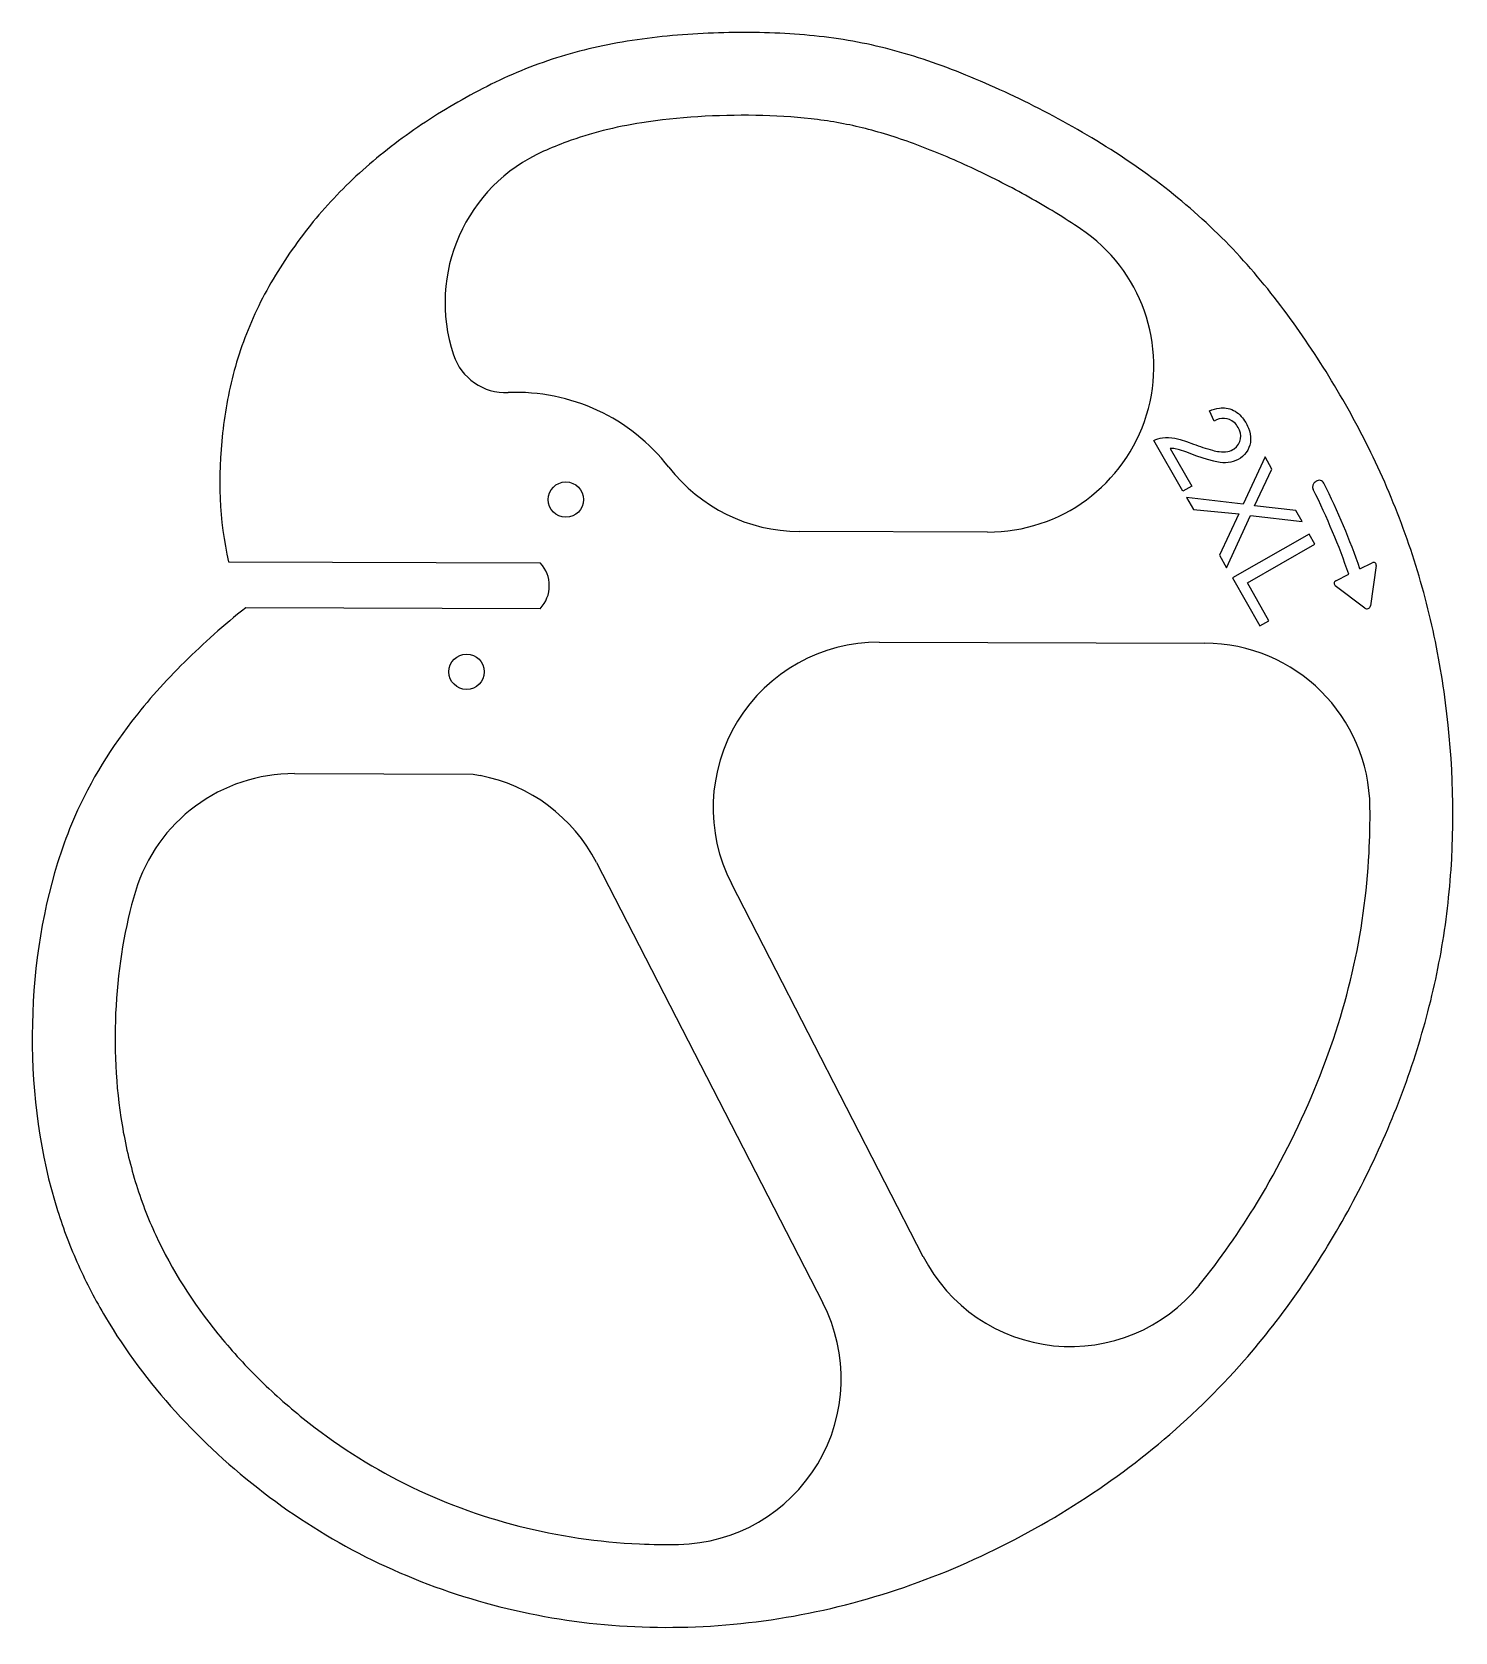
# Model space of a CAD drawing. Header units: millimetres. Extents: x -299 to -42, y -961 to -671.
import ezdxf

# ---------------------------------------------------------------- set-up
doc = ezdxf.new("R2010")
doc.units = ezdxf.units.MM
doc.header["$MEASUREMENT"] = 0

msp = doc.modelspace()

# ---------------------------------------------------------------- linework, layer by layer
for p, q in [((-67.02, -752.47), (-66.88, -752.37)), ((-126.35, -761.57), (-160.46, -761.46)), ((-263.82, -766.97), (-207.38, -767.16)), ((-58.94, -768.22), (-56.71, -767.12)), ((-55.97, -767.65), (-57.03, -774.93)), ((-63.31, -770.39), (-60.96, -769.22)), ((-58.07, -775.35), (-63.4, -771.28)), ((-207.41, -775.46), (-260.72, -775.28)), ((-145.98, -781.5), (-87.01, -781.7)), ((-251.87, -805.31), (-219.51, -805.42)), ((-197.19, -821.43), (-156.19, -901.16)), ((-138.01, -892.78), (-172.75, -825.22))]:
    msp.add_line(p, q)
msp.add_lwpolyline([(-86.15, -739.65, -0.072873), (-84.39, -739.11, -0.068322), (-83.16, -739.11, -0.163829), (-80.67, -740.37, -0.054664), (-79.81, -741.44, -0.047043), (-79.12, -742.74, -0.10809), (-78.73, -744.85, -0.237851), (-80.58, -748.17, -0.190201), (-84.25, -748.97, -0.028688), (-85.42, -748.76), (-86.55, -748.45), (-88.49, -747.81), (-90.46, -747.05), (-91.61, -746.66), (-92.62, -746.45), (-93.27, -746.44), (-89.36, -753.25), (-91, -754.19), (-96.26, -745.02, -0.115786), (-94.71, -744.5, -0.075685), (-92.47, -744.6), (-91.5, -744.83), (-90.37, -745.17), (-89.09, -745.63, 0.028932), (-85.61, -746.77, 0.030452), (-84.4, -747, 0.072912), (-82.87, -746.97, 0.106236), (-81.68, -746.48, 0.404996), (-80.99, -742.63, 0.078734), (-81.7, -741.72, 0.344499), (-85.33, -741.51)], format="xyb", close=True)
for points in [[(-74.87, -750.17), (-76.12, -747.98), (-80.06, -756.52), (-90.37, -755.3), (-89.1, -757.51), (-80.85, -758.28), (-84.38, -765.75), (-83.08, -768.03), (-78.75, -758.57), (-69.41, -759.69), (-70.55, -757.69), (-78.05, -756.82)], [(-67.07, -763.77), (-68.12, -761.94), (-82.01, -769.89), (-77.04, -778.57), (-75.4, -777.63), (-79.32, -770.79)]]:
    msp.add_lwpolyline(points, close=True)
at = {"linetype": 'ByBlock'}
for centre in [(-202.74, -755.7), (-220.72, -786.88)]:
    msp.add_circle(centre, 3.2, dxfattribs=at)
for centre, radius, start, end in [((-194.61, -720.05), 30, 113.9431, 198.3026), ((-126.25, -731.57), 30, -90.1856, 56.0806), ((-213.6, -726.33), 10, 198.3026, 272.3843), ((-211.73, -771.29), 35, 37.7942, 92.3843), ((-160.37, -731.46), 30, 217.7942, 269.8144), ((-66.4, -753.37), 1.1, 124.495, 206.473), ((-66.33, -753.17), 0.971, 26.5376, 124.4956), ((-211.73, -771.29), 6, -43.9478, 43.5766), ((-56.48, -767.58), 0.517, -8.3214, 116.3526), ((-63.08, -770.86), 0.53, 116.3526, 232.6475), ((-57.68, -774.84), 0.648, 232.6475, 351.6786), ((-146.07, -811.5), 30, 89.8144, 207.2139), ((-87.11, -811.7), 30, 0.562, 89.8144), ((-251.96, -835.31), 30, 89.8144, 163.2028), ((-211.73, -771.29), 35, 257.1613, 259.234), ((-223.87, -835.15), 30, 27.2139, 79.234), ((-111.33, -879.06), 30, 207.2139, 321.007), ((-182.87, -914.88), 30, -88.9884, 27.2139)]:
    msp.add_arc(centre, radius, start, end)
for centre, major_axis, ratio, start_param, end_param in [((-163.44, -773.92), (-94.34, 76.35), 0.752268, 4.018189, 4.168194), ((-175.02, -775.63), (-106.93, 71.28), 0.758936, 3.92166, 4.0652)]:
    msp.add_ellipse(centre, major_axis=major_axis, ratio=ratio, start_param=start_param, end_param=end_param)
for points, knots in [([(-260.72, -775.28), (-264.64, -778.42), (-270.2, -783.31), (-276.87, -790.34), (-284.52, -799.5), (-290.66, -809.72), (-297.42, -828.44), (-300.85, -852.59), (-297.51, -877.94), (-291.19, -894.4), (-284.67, -906.93), (-273.94, -921.24), (-257.89, -936.01), (-233.12, -951.63), (-197.42, -961.87), (-152.78, -958.5), (-111.87, -940.98), (-85.29, -919.05), (-69.62, -898.87), (-57.99, -879.99), (-49.27, -859.54), (-44.11, -838.64), (-41.49, -817.48), (-42.38, -795.8), (-46.57, -774.36), (-51.51, -758.93), (-58.07, -744.3), (-68.58, -726.2), (-81.03, -710.02), (-97.17, -696.57), (-110.83, -687.96), (-125.08, -680.8), (-138.98, -675.31), (-152.35, -672.05), (-166.61, -670.91), (-181.68, -671.27), (-196.26, -673.17), (-207.22, -676.41), (-215.51, -680.05), (-223.58, -684.29), (-233.29, -690.57), (-243.41, -699.23), (-251.63, -708.96), (-258.37, -719.75), (-262.97, -731.51), (-265.91, -747.71), (-265.54, -759.47), (-263.82, -766.97)], [0, 0, 0, 0, 21.727725, 32.591587, 43.45545, 76.047037, 86.910899, 130.366349, 173.821799, 188.306949, 202.792099, 231.762398, 260.732698, 289.702998, 347.643598, 405.584197, 463.524797, 521.465396, 543.193121, 564.920846, 608.376296, 630.104021, 651.831746, 695.287195, 717.01492, 738.742645, 760.47037, 782.198095, 825.653544, 847.381269, 869.108994, 890.836719, 912.564444, 934.292169, 956.019893, 977.747618, 999.475343, 1021.203068, 1032.06693, 1042.930793, 1064.658518, 1086.386243, 1108.113967, 1129.841692, 1151.569417, 1173.297142, 1216.752592, 1216.752592, 1216.752592, 1216.752592]), ([(-109.51, -706.67), (-109.87, -706.43), (-110.24, -706.19), (-110.61, -705.95), (-113.66, -703.94), (-116.85, -702.04), (-120.1, -700.26), (-123.35, -698.48), (-126.67, -696.82), (-129.97, -695.3), (-133.27, -693.78), (-136.56, -692.41), (-139.75, -691.24), (-142.94, -690.08), (-146.01, -689.12), (-149.05, -688.38), (-152.09, -687.64), (-155.14, -687.11), (-158.34, -686.74), (-161.55, -686.38), (-164.91, -686.19), (-168.36, -686.13), (-175.26, -686.01), (-182.47, -686.43), (-188.97, -687.46), (-193.84, -688.23), (-198.31, -689.34), (-202.56, -690.91), (-203.98, -691.44), (-205.37, -692.01), (-206.79, -692.63)], [1017.648318, 1017.648318, 1017.648318, 1017.648318, 1020.047055, 1020.047055, 1020.047055, 1040.025286, 1040.025286, 1040.025286, 1059.991853, 1059.991853, 1059.991853, 1079.969373, 1079.969373, 1079.969373, 1099.936637, 1099.936637, 1099.936637, 1119.89914, 1119.89914, 1119.89914, 1139.878637, 1139.878637, 1139.878637, 1179.822583, 1179.822583, 1179.822583, 1209.735148, 1209.735148, 1209.735148, 1219.760263, 1219.760263, 1219.760263, 1219.760263]), ([(-88.02, -897.94), (-84.21, -893.23), (-80.71, -888.21), (-77.51, -882.94), (-73.58, -876.46), (-70.11, -869.61), (-67.21, -862.62), (-64.31, -855.63), (-61.99, -848.52), (-60.32, -841.36), (-58.66, -834.21), (-57.66, -826.99), (-57.28, -819.65), (-57.14, -816.92), (-57.08, -814.16), (-57.11, -811.4)], [628.103222, 628.103222, 628.103222, 628.103222, 660.574856, 660.574856, 660.574856, 700.500713, 700.500713, 700.500713, 740.446421, 740.446421, 740.446421, 780.388279, 780.388279, 780.388279, 795.258402, 795.258402, 795.258402, 795.258402]), ([(-280.68, -826.64), (-282.62, -833.02), (-283.78, -840.11), (-284.2, -847.34), (-284.62, -854.57), (-284.28, -861.91), (-283.11, -868.92), (-282.52, -872.42), (-281.72, -875.85), (-280.71, -879.18), (-279.69, -882.51), (-278.46, -885.74), (-277.01, -888.89), (-274.09, -895.19), (-270.28, -901.15), (-265.76, -906.73), (-263.5, -909.52), (-261.06, -912.21), (-258.47, -914.78), (-255.88, -917.34), (-253.15, -919.78), (-250.29, -922.07), (-244.58, -926.64), (-238.4, -930.64), (-231.85, -933.91), (-218.74, -940.46), (-204.21, -944.11), (-189.4, -944.79), (-187.05, -944.89), (-184.7, -944.92), (-182.34, -944.88)], [101.377983, 101.377983, 101.377983, 101.377983, 141.324441, 141.324441, 141.324441, 181.26715, 181.26715, 181.26715, 201.239975, 201.239975, 201.239975, 221.213047, 221.213047, 221.213047, 261.157107, 261.157107, 261.157107, 281.114251, 281.114251, 281.114251, 301.09011, 301.09011, 301.09011, 341.025606, 341.025606, 341.025606, 420.932275, 420.932275, 420.932275, 433.589896, 433.589896, 433.589896, 433.589896])]:
    msp.add_open_spline(points, degree=3, knots=knots)

doc.saveas('drawing.dxf')
